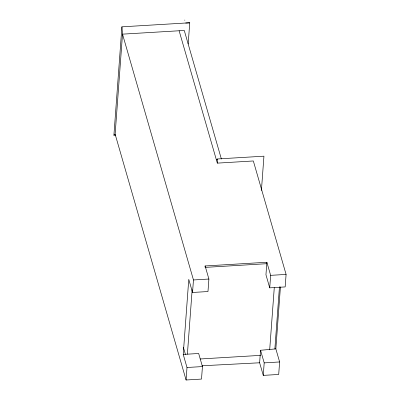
<?xml version="1.0" encoding="UTF-8"?>
<svg xmlns="http://www.w3.org/2000/svg" width="400" height="400" viewBox="0 0 400 400"><rect width="100%" height="100%" fill="white"/><g stroke="black" fill="none" stroke-linecap="round" stroke-linejoin="round"><path stroke-width="0.6" d="M115.78 135.1L113.91 135.21L121.915 26.835L189.74 22.775L188.175 44.005M179.12 30.765L217.32 163.125L253.34 160.97L286.09 274.42L285.165 286.925L269.725 287.85L270.65 275.345L266.875 262.265L205.125 265.96L208.9 279.035L207.98 291.54L192.54 292.465L188.765 279.39L183.225 354.42L198.665 353.495L202.44 366.57L201.515 379.075L186.08 380L115.13 134.195L122.515 34.15L121.915 26.835M185.69 23.02L189.735 22.84M187.395 354.19L192.155 289.75M186.08 380L187 367.495L183.225 354.42M192.54 292.465L193.465 279.96L122.515 34.15L184.265 30.46L221.385 159.065M205.04 267.15L205.125 265.96M217.32 163.125L217.63 158.955L263.94 156.185L261.415 190.445M266.875 262.265L265.955 274.77L269.725 287.85M259.625 362.78L260.55 350.275L275.85 348.88L279.625 361.955L278.7 374.46L263.265 375.385L259.625 362.78L202.075 365.775M263.265 375.385L264.19 362.88L260.55 350.275M269.685 349.865L274.275 287.65M274.875 348.935L279.47 286.72M275.85 348.88L280.43 286.87M113.91 135.21L115.13 134.195M216.41 159.975L217.63 158.955M205.605 267.355L266.73 263.7M193.465 279.96L208.9 279.035M270.65 275.345L286.09 274.42M200.08 358.985L260.585 355.365M187 367.495L202.44 366.57M264.19 362.88L279.625 361.955M183.38 347.28L185.44 354.415M184.795 20L184.815 20.325"/></g></svg>
